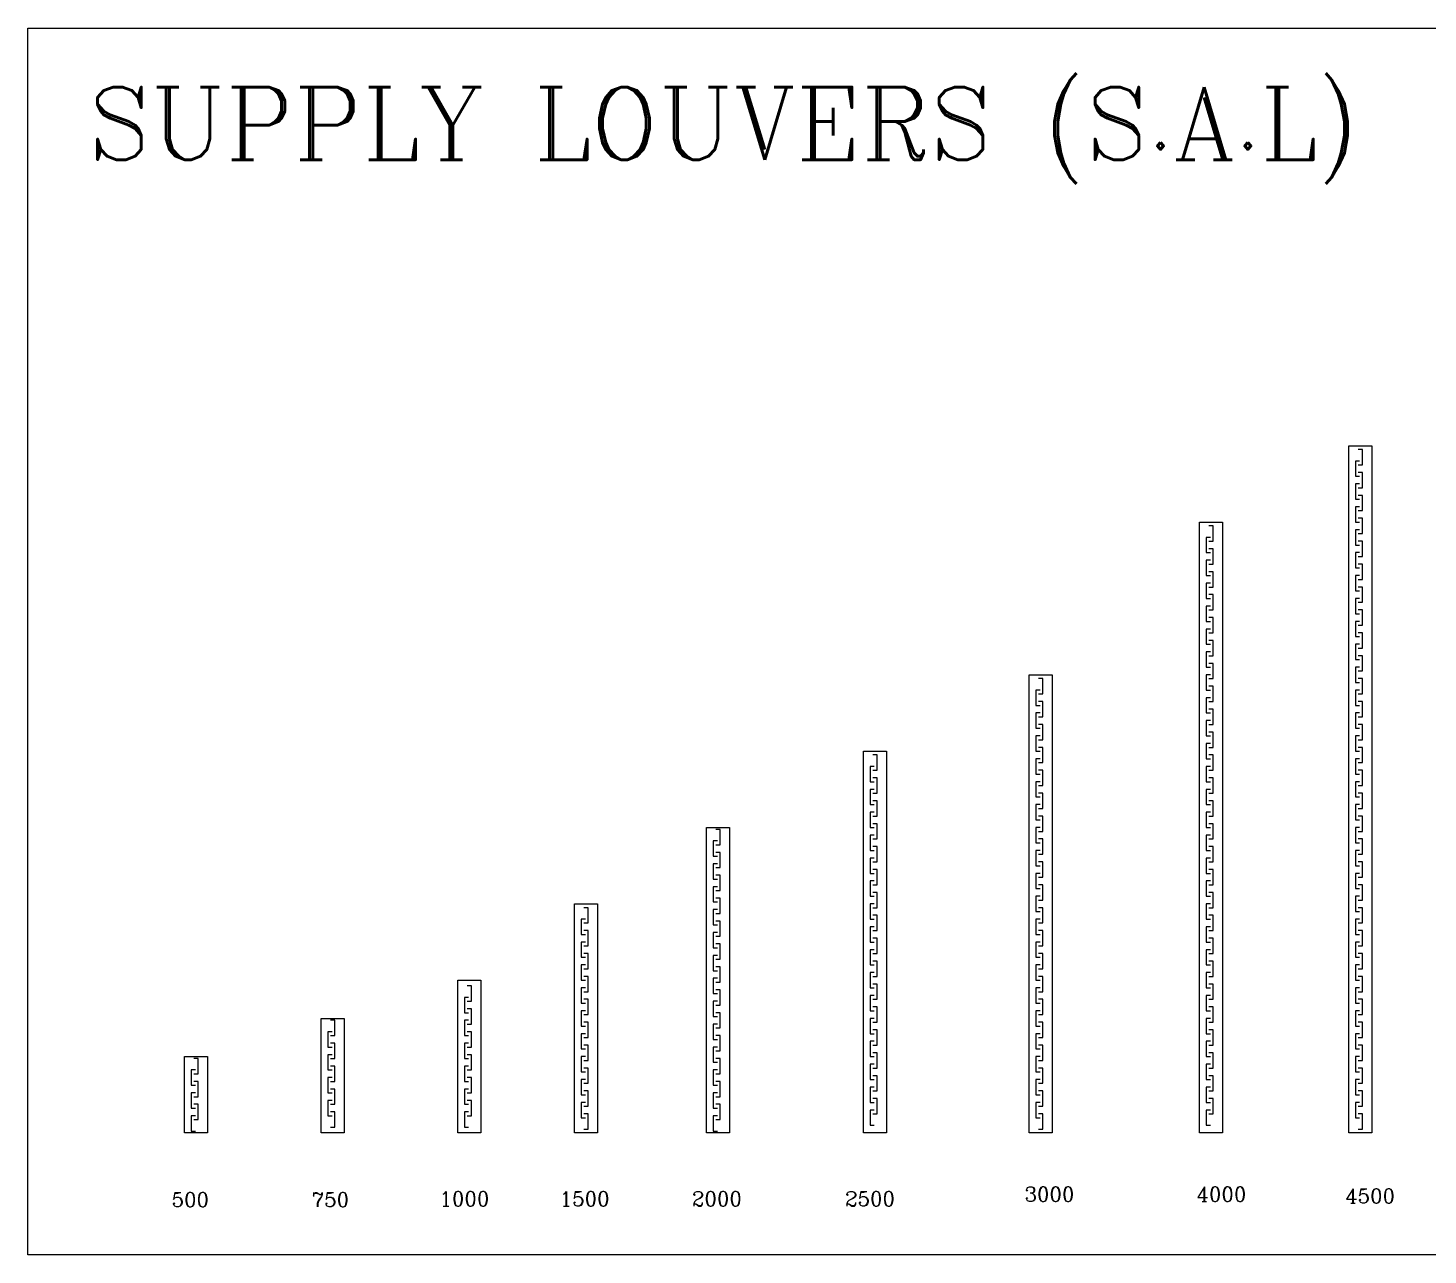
# Model space of a CAD drawing. Extents: x 462150 to 608263, y 35809 to 85242.
# Drawn here: x 494080 to 503248, y 76705 to 84740 of the extents above; entities that cross this region are included whole.
import ezdxf

# ---------------------------------------------------------------- set-up
doc = ezdxf.new("R2010")
doc.units = 0
doc.header["$LTSCALE"] = 500
doc.header["$MEASUREMENT"] = 0
for name, color, linetype in [('AC-GRILL', 2, 'Continuous'), ('AC-LOUVER', 2, 'Continuous'), ('PL-W-TEXT', 7, 'Continuous')]:
    doc.layers.add(name, color=color, linetype=linetype)
doc.styles.add('FF-LOOP', font='romanc.shx', dxfattribs={"height": 2})

# ---------------------------------------------------------------- blocks, each defined once
blk = doc.blocks.new('SL-500')
at = {"layer": 'AC-GRILL'}
for points in [[(-240.6, 150, 0, 45, 0), (-141.3, 150, 0, 0, 0), (-37, 150, 0, 0, 0)], [(-240.6, -150, 0, 45, 0), (-141.3, -150, 0, 0, 0), (-37, -150, 0, 0, 0)]]:
    blk.add_lwpolyline(points, format="xyseb", dxfattribs=at)
at = {"layer": 'AC-LOUVER'}
blk.add_lwpolyline([(150, 250), (150, -250), (0, -250), (0, 250)], close=True, dxfattribs=at)
for points in [[(60.5, 137.5), (89.5, 137.5), (89.5, 237.5), (60.5, 237.5)], [(71.2, 162.5), (43.9, 162.5), (43.9, 62.5), (71.2, 62.5)], [(71.2, 12.5), (43.9, 12.5), (43.9, -87.5), (71.2, -87.5)], [(60.5, -12.5), (89.5, -12.5), (89.5, 87.5), (60.5, 87.5)], [(60.5, -162.5), (89.5, -162.5), (89.5, -62.5), (60.5, -62.5)], [(71.2, -137.5), (43.9, -137.5), (43.9, -237.5), (71.2, -237.5)]]:
    blk.add_lwpolyline(points, dxfattribs=at)
blk = doc.blocks.new('SL-750')
at = {"layer": 'AC-GRILL'}
for points in [[(-240.6, 275, 0, 45, 0), (-141.3, 275, 0, 0, 0), (-37, 275, 0, 0, 0)], [(-240.6, -275, 0, 45, 0), (-141.3, -275, 0, 0, 0), (-37, -275, 0, 0, 0)]]:
    blk.add_lwpolyline(points, format="xyseb", dxfattribs=at)
at = {"layer": 'AC-LOUVER'}
blk.add_lwpolyline([(150, 375), (150, -375), (0, -375), (0, 375)], close=True, dxfattribs=at)
for points in [[(71.2, 287.5), (43.9, 287.5), (43.9, 187.5), (71.2, 187.5)], [(60.5, 262.5), (89.5, 262.5), (89.5, 362.5), (60.5, 362.5)], [(60.5, 112.5), (89.5, 112.5), (89.5, 212.5), (60.5, 212.5)], [(71.2, 137.5), (43.9, 137.5), (43.9, 37.5), (71.2, 37.5)], [(60.5, -37.5), (89.5, -37.5), (89.5, 62.5), (60.5, 62.5)], [(71.2, -12.5), (43.9, -12.5), (43.9, -112.5), (71.2, -112.5)], [(71.2, -12.5), (43.9, -12.5), (43.9, -112.5), (71.2, -112.5)], [(60.5, -187.5), (89.5, -187.5), (89.5, -87.5), (60.5, -87.5)], [(71.2, -162.5), (43.9, -162.5), (43.9, -262.5), (71.2, -262.5)], [(60.5, -337.5), (89.5, -337.5), (89.5, -237.5), (60.5, -237.5)]]:
    blk.add_lwpolyline(points, dxfattribs=at)
blk = doc.blocks.new('SL-1000')
at = {"layer": 'AC-GRILL'}
for points in [[(-240.6, 400, 0, 45, 0), (-141.3, 400, 0, 0, 0), (-37, 400, 0, 0, 0)], [(-240.6, 0, 0, 45, 0), (-141.3, 0, 0, 0, 0), (-37, 0, 0, 0, 0)], [(-240.6, -400, 0, 45, 0), (-141.3, -400, 0, 0, 0), (-37, -400, 0, 0, 0)]]:
    blk.add_lwpolyline(points, format="xyseb", dxfattribs=at)
at = {"layer": 'AC-LOUVER'}
blk.add_lwpolyline([(150, 500), (150, -500), (0, -500), (0, 500)], close=True, dxfattribs=at)
for points in [[(60.5, 362.5), (89.5, 362.5), (89.5, 462.5), (60.5, 462.5)], [(71.2, 387.5), (43.9, 387.5), (43.9, 287.5), (71.2, 287.5)], [(60.5, 212.5), (89.5, 212.5), (89.5, 312.5), (60.5, 312.5)], [(71.2, 237.5), (43.9, 237.5), (43.9, 137.5), (71.2, 137.5)], [(60.5, 62.5), (89.5, 62.5), (89.5, 162.5), (60.5, 162.5)], [(71.2, 87.5), (43.9, 87.5), (43.9, -12.5), (71.2, -12.5)], [(71.2, 87.5), (43.9, 87.5), (43.9, -12.5), (71.2, -12.5)], [(60.5, -87.5), (89.5, -87.5), (89.5, 12.5), (60.5, 12.5)], [(71.2, -62.5), (43.9, -62.5), (43.9, -162.5), (71.2, -162.5)], [(60.5, -237.5), (89.5, -237.5), (89.5, -137.5), (60.5, -137.5)], [(71.2, -212.5), (43.9, -212.5), (43.9, -312.5), (71.2, -312.5)], [(71.2, -212.5), (43.9, -212.5), (43.9, -312.5), (71.2, -312.5)], [(71.2, -362.5), (43.9, -362.5), (43.9, -462.5), (71.2, -462.5)], [(60.5, -387.5), (89.5, -387.5), (89.5, -287.5), (60.5, -287.5)]]:
    blk.add_lwpolyline(points, dxfattribs=at)
blk = doc.blocks.new('SL-1500')
at = {"layer": 'AC-GRILL'}
for points in [[(-240.6, 600, 0, 45, 0), (-141.3, 600, 0, 0, 0), (-37, 600, 0, 0, 0)], [(-240.6, 200, 0, 45, 0), (-141.3, 200, 0, 0, 0), (-37, 200, 0, 0, 0)], [(-240.6, -200, 0, 45, 0), (-141.3, -200, 0, 0, 0), (-37, -200, 0, 0, 0)], [(-240.6, -600, 0, 45, 0), (-141.3, -600, 0, 0, 0), (-37, -600, 0, 0, 0)]]:
    blk.add_lwpolyline(points, format="xyseb", dxfattribs=at)
at = {"layer": 'AC-LOUVER'}
blk.add_lwpolyline([(150, 750), (150, -750), (0, -750), (0, 750)], close=True, dxfattribs=at)
for points in [[(71.2, 650), (43.9, 650), (43.9, 550), (71.2, 550)], [(60.5, 625), (89.5, 625), (89.5, 725), (60.5, 725)], [(60.5, 475), (89.5, 475), (89.5, 575), (60.5, 575)], [(71.2, 500), (43.9, 500), (43.9, 400), (71.2, 400)], [(60.5, 325), (89.5, 325), (89.5, 425), (60.5, 425)], [(71.2, 350), (43.9, 350), (43.9, 250), (71.2, 250)], [(71.2, 350), (43.9, 350), (43.9, 250), (71.2, 250)], [(71.2, 200), (43.9, 200), (43.9, 100), (71.2, 100)], [(60.5, 175), (89.5, 175), (89.5, 275), (60.5, 275)], [(60.5, 25), (89.5, 25), (89.5, 125), (60.5, 125)], [(71.2, 50), (43.9, 50), (43.9, -50), (71.2, -50)], [(71.2, 50), (43.9, 50), (43.9, -50), (71.2, -50)], [(60.5, -125), (89.5, -125), (89.5, -25), (60.5, -25)], [(71.2, -100), (43.9, -100), (43.9, -200), (71.2, -200)], [(60.5, -275), (89.5, -275), (89.5, -175), (60.5, -175)], [(71.2, -250), (43.9, -250), (43.9, -350), (71.2, -350)], [(60.5, -425), (89.5, -425), (89.5, -325), (60.5, -325)], [(71.2, -400), (43.9, -400), (43.9, -500), (71.2, -500)], [(71.2, -400), (43.9, -400), (43.9, -500), (71.2, -500)], [(71.2, -550), (43.9, -550), (43.9, -650), (71.2, -650)], [(60.5, -575), (89.5, -575), (89.5, -475), (60.5, -475)], [(60.5, -725), (89.5, -725), (89.5, -625), (60.5, -625)]]:
    blk.add_lwpolyline(points, dxfattribs=at)
blk = doc.blocks.new('SL-2000')
at = {"layer": 'AC-GRILL'}
for points in [[(-240.6, 800, 0, 45, 0), (-141.3, 800, 0, 0, 0), (-37, 800, 0, 0, 0)], [(-240.6, 400, 0, 45, 0), (-141.3, 400, 0, 0, 0), (-37, 400, 0, 0, 0)], [(-240.6, 0, 0, 45, 0), (-141.3, 0, 0, 0, 0), (-37, 0, 0, 0, 0)], [(-240.6, -400, 0, 45, 0), (-141.3, -400, 0, 0, 0), (-37, -400, 0, 0, 0)], [(-240.6, -800, 0, 45, 0), (-141.3, -800, 0, 0, 0), (-37, -800, 0, 0, 0)]]:
    blk.add_lwpolyline(points, format="xyseb", dxfattribs=at)
at = {"layer": 'AC-LOUVER'}
blk.add_lwpolyline([(150, 1000), (150, -1000), (0, -1000), (0, 1000)], close=True, dxfattribs=at)
for points in [[(60.5, 887.5), (89.5, 887.5), (89.5, 987.5), (60.5, 987.5)], [(71.2, 912.5), (43.9, 912.5), (43.9, 812.5), (71.2, 812.5)], [(60.5, 737.5), (89.5, 737.5), (89.5, 837.5), (60.5, 837.5)], [(71.2, 762.5), (43.9, 762.5), (43.9, 662.5), (71.2, 662.5)], [(60.5, 587.5), (89.5, 587.5), (89.5, 687.5), (60.5, 687.5)], [(71.2, 612.5), (43.9, 612.5), (43.9, 512.5), (71.2, 512.5)], [(71.2, 612.5), (43.9, 612.5), (43.9, 512.5), (71.2, 512.5)], [(71.2, 462.5), (43.9, 462.5), (43.9, 362.5), (71.2, 362.5)], [(60.5, 437.5), (89.5, 437.5), (89.5, 537.5), (60.5, 537.5)], [(60.5, 287.5), (89.5, 287.5), (89.5, 387.5), (60.5, 387.5)], [(71.2, 312.5), (43.9, 312.5), (43.9, 212.5), (71.2, 212.5)], [(71.2, 312.5), (43.9, 312.5), (43.9, 212.5), (71.2, 212.5)], [(60.5, 137.5), (89.5, 137.5), (89.5, 237.5), (60.5, 237.5)], [(71.2, 162.5), (43.9, 162.5), (43.9, 62.5), (71.2, 62.5)], [(71.2, 12.5), (43.9, 12.5), (43.9, -87.5), (71.2, -87.5)], [(60.5, -12.5), (89.5, -12.5), (89.5, 87.5), (60.5, 87.5)], [(60.5, -162.5), (89.5, -162.5), (89.5, -62.5), (60.5, -62.5)], [(71.2, -137.5), (43.9, -137.5), (43.9, -237.5), (71.2, -237.5)], [(71.2, -137.5), (43.9, -137.5), (43.9, -237.5), (71.2, -237.5)], [(60.5, -312.5), (89.5, -312.5), (89.5, -212.5), (60.5, -212.5)], [(71.2, -287.5), (43.9, -287.5), (43.9, -387.5), (71.2, -387.5)], [(60.5, -462.5), (89.5, -462.5), (89.5, -362.5), (60.5, -362.5)], [(71.2, -437.5), (43.9, -437.5), (43.9, -537.5), (71.2, -537.5)], [(60.5, -612.5), (89.5, -612.5), (89.5, -512.5), (60.5, -512.5)], [(71.2, -587.5), (43.9, -587.5), (43.9, -687.5), (71.2, -687.5)], [(71.2, -587.5), (43.9, -587.5), (43.9, -687.5), (71.2, -687.5)], [(60.5, -762.5), (89.5, -762.5), (89.5, -662.5), (60.5, -662.5)], [(71.2, -737.5), (43.9, -737.5), (43.9, -837.5), (71.2, -837.5)], [(60.5, -912.5), (89.5, -912.5), (89.5, -812.5), (60.5, -812.5)], [(71.2, -887.5), (43.9, -887.5), (43.9, -987.5), (71.2, -987.5)]]:
    blk.add_lwpolyline(points, dxfattribs=at)
blk = doc.blocks.new('SL-2500')
at = {"layer": 'AC-GRILL'}
for points in [[(-240.6, 1000, 0, 45, 0), (-141.3, 1000, 0, 0, 0), (-37, 1000, 0, 0, 0)], [(-240.6, 600, 0, 45, 0), (-141.3, 600, 0, 0, 0), (-37, 600, 0, 0, 0)], [(-240.6, 200, 0, 45, 0), (-141.3, 200, 0, 0, 0), (-37, 200, 0, 0, 0)], [(-240.6, -200, 0, 45, 0), (-141.3, -200, 0, 0, 0), (-37, -200, 0, 0, 0)], [(-240.6, -600, 0, 45, 0), (-141.3, -600, 0, 0, 0), (-37, -600, 0, 0, 0)], [(-240.6, -1000, 0, 45, 0), (-141.3, -1000, 0, 0, 0), (-37, -1000, 0, 0, 0)]]:
    blk.add_lwpolyline(points, format="xyseb", dxfattribs=at)
at = {"layer": 'AC-LOUVER'}
blk.add_lwpolyline([(150, 1250), (150, -1250), (0, -1250), (0, 1250)], close=True, dxfattribs=at)
for points in [[(60.5, 1125), (89.5, 1125), (89.5, 1225), (60.5, 1225)], [(71.2, 1150), (43.9, 1150), (43.9, 1050), (71.2, 1050)], [(60.5, 975), (89.5, 975), (89.5, 1075), (60.5, 1075)], [(71.2, 1000), (43.9, 1000), (43.9, 900), (71.2, 900)], [(60.5, 825), (89.5, 825), (89.5, 925), (60.5, 925)], [(71.2, 850), (43.9, 850), (43.9, 750), (71.2, 750)], [(71.2, 850), (43.9, 850), (43.9, 750), (71.2, 750)], [(60.5, 675), (89.5, 675), (89.5, 775), (60.5, 775)], [(71.2, 700), (43.9, 700), (43.9, 600), (71.2, 600)], [(60.5, 525), (89.5, 525), (89.5, 625), (60.5, 625)], [(71.2, 550), (43.9, 550), (43.9, 450), (71.2, 450)], [(71.2, 550), (43.9, 550), (43.9, 450), (71.2, 450)], [(60.5, 375), (89.5, 375), (89.5, 475), (60.5, 475)], [(71.2, 400), (43.9, 400), (43.9, 300), (71.2, 300)], [(60.5, 225), (89.5, 225), (89.5, 325), (60.5, 325)], [(71.2, 250), (43.9, 250), (43.9, 150), (71.2, 150)], [(71.2, 100), (43.9, 100), (43.9, 0), (71.2, 0)], [(71.2, 100), (43.9, 100), (43.9, 0), (71.2, 0)], [(60.5, 75), (89.5, 75), (89.5, 175), (60.5, 175)], [(60.5, -75), (89.5, -75), (89.5, 25), (60.5, 25)], [(71.2, -50), (43.9, -50), (43.9, -150), (71.2, -150)], [(60.5, -225), (89.5, -225), (89.5, -125), (60.5, -125)], [(71.2, -200), (43.9, -200), (43.9, -300), (71.2, -300)], [(60.5, -375), (89.5, -375), (89.5, -275), (60.5, -275)], [(71.2, -350), (43.9, -350), (43.9, -450), (71.2, -450)], [(71.2, -350), (43.9, -350), (43.9, -450), (71.2, -450)], [(60.5, -525), (89.5, -525), (89.5, -425), (60.5, -425)], [(71.2, -500), (43.9, -500), (43.9, -600), (71.2, -600)], [(60.5, -675), (89.5, -675), (89.5, -575), (60.5, -575)], [(71.2, -650), (43.9, -650), (43.9, -750), (71.2, -750)], [(60.5, -825), (89.5, -825), (89.5, -725), (60.5, -725)], [(71.2, -800), (43.9, -800), (43.9, -900), (71.2, -900)], [(71.2, -800), (43.9, -800), (43.9, -900), (71.2, -900)], [(60.5, -975), (89.5, -975), (89.5, -875), (60.5, -875)], [(71.2, -950), (43.9, -950), (43.9, -1050), (71.2, -1050)], [(71.2, -1100), (43.9, -1100), (43.9, -1200), (71.2, -1200)], [(60.5, -1125), (89.5, -1125), (89.5, -1025), (60.5, -1025)]]:
    blk.add_lwpolyline(points, dxfattribs=at)
blk = doc.blocks.new('SL-3000')
at = {"layer": 'AC-GRILL'}
for points in [[(-240.6, 1200, 0, 45, 0), (-141.3, 1200, 0, 0, 0), (-37, 1200, 0, 0, 0)], [(-240.6, 800, 0, 45, 0), (-141.3, 800, 0, 0, 0), (-37, 800, 0, 0, 0)], [(-240.6, 400, 0, 45, 0), (-141.3, 400, 0, 0, 0), (-37, 400, 0, 0, 0)], [(-240.6, 0, 0, 45, 0), (-141.3, 0, 0, 0, 0), (-37, 0, 0, 0, 0)], [(-240.6, -400, 0, 45, 0), (-141.3, -400, 0, 0, 0), (-37, -400, 0, 0, 0)], [(-240.6, -800, 0, 45, 0), (-141.3, -800, 0, 0, 0), (-37, -800, 0, 0, 0)], [(-240.6, -1200, 0, 45, 0), (-141.3, -1200, 0, 0, 0), (-37, -1200, 0, 0, 0)]]:
    blk.add_lwpolyline(points, format="xyseb", dxfattribs=at)
at = {"layer": 'AC-LOUVER'}
blk.add_lwpolyline([(150, 1500), (150, -1500), (0, -1500), (0, 1500)], close=True, dxfattribs=at)
for points in [[(60.5, 1375), (89.5, 1375), (89.5, 1475), (60.5, 1475)], [(71.2, 1400), (43.9, 1400), (43.9, 1300), (71.2, 1300)], [(60.5, 1225), (89.5, 1225), (89.5, 1325), (60.5, 1325)], [(71.2, 1250), (43.9, 1250), (43.9, 1150), (71.2, 1150)], [(60.5, 1075), (89.5, 1075), (89.5, 1175), (60.5, 1175)], [(71.2, 1100), (43.9, 1100), (43.9, 1000), (71.2, 1000)], [(71.2, 1100), (43.9, 1100), (43.9, 1000), (71.2, 1000)], [(60.5, 925), (89.5, 925), (89.5, 1025), (60.5, 1025)], [(71.2, 950), (43.9, 950), (43.9, 850), (71.2, 850)], [(60.5, 775), (89.5, 775), (89.5, 875), (60.5, 875)], [(71.2, 800), (43.9, 800), (43.9, 700), (71.2, 700)], [(71.2, 800), (43.9, 800), (43.9, 700), (71.2, 700)], [(71.2, 650), (43.9, 650), (43.9, 550), (71.2, 550)], [(60.5, 625), (89.5, 625), (89.5, 725), (60.5, 725)], [(60.5, 475), (89.5, 475), (89.5, 575), (60.5, 575)], [(71.2, 500), (43.9, 500), (43.9, 400), (71.2, 400)], [(60.5, 325), (89.5, 325), (89.5, 425), (60.5, 425)], [(71.2, 350), (43.9, 350), (43.9, 250), (71.2, 250)], [(71.2, 350), (43.9, 350), (43.9, 250), (71.2, 250)], [(71.2, 200), (43.9, 200), (43.9, 100), (71.2, 100)], [(60.5, 175), (89.5, 175), (89.5, 275), (60.5, 275)], [(60.5, 25), (89.5, 25), (89.5, 125), (60.5, 125)], [(71.2, 50), (43.9, 50), (43.9, -50), (71.2, -50)], [(60.5, -125), (89.5, -125), (89.5, -25), (60.5, -25)], [(71.2, -100), (43.9, -100), (43.9, -200), (71.2, -200)], [(71.2, -100), (43.9, -100), (43.9, -200), (71.2, -200)], [(60.5, -275), (89.5, -275), (89.5, -175), (60.5, -175)], [(71.2, -250), (43.9, -250), (43.9, -350), (71.2, -350)], [(60.5, -425), (89.5, -425), (89.5, -325), (60.5, -325)], [(71.2, -400), (43.9, -400), (43.9, -500), (71.2, -500)], [(71.2, -550), (43.9, -550), (43.9, -650), (71.2, -650)], [(71.2, -550), (43.9, -550), (43.9, -650), (71.2, -650)], [(60.5, -575), (89.5, -575), (89.5, -475), (60.5, -475)], [(60.5, -725), (89.5, -725), (89.5, -625), (60.5, -625)], [(71.2, -700), (43.9, -700), (43.9, -800), (71.2, -800)], [(60.5, -875), (89.5, -875), (89.5, -775), (60.5, -775)], [(71.2, -850), (43.9, -850), (43.9, -950), (71.2, -950)], [(71.2, -1000), (43.9, -1000), (43.9, -1100), (71.2, -1100)], [(60.5, -1025), (89.5, -1025), (89.5, -925), (60.5, -925)], [(60.5, -1175), (89.5, -1175), (89.5, -1075), (60.5, -1075)], [(71.2, -1150), (43.9, -1150), (43.9, -1250), (71.2, -1250)], [(71.2, -1150), (43.9, -1150), (43.9, -1250), (71.2, -1250)], [(60.5, -1325), (89.5, -1325), (89.5, -1225), (60.5, -1225)], [(71.2, -1300), (43.9, -1300), (43.9, -1400), (71.2, -1400)], [(60.5, -1475), (89.5, -1475), (89.5, -1375), (60.5, -1375)]]:
    blk.add_lwpolyline(points, dxfattribs=at)
blk = doc.blocks.new('SL-4000')
at = {"layer": 'AC-GRILL'}
for points in [[(-240.6, 1800, 0, 45, 0), (-141.3, 1800, 0, 0, 0), (-37, 1800, 0, 0, 0)], [(-240.6, 1400, 0, 45, 0), (-141.3, 1400, 0, 0, 0), (-37, 1400, 0, 0, 0)], [(-240.6, 1000, 0, 45, 0), (-141.3, 1000, 0, 0, 0), (-37, 1000, 0, 0, 0)], [(-240.6, 600, 0, 45, 0), (-141.3, 600, 0, 0, 0), (-37, 600, 0, 0, 0)], [(-240.6, 200, 0, 45, 0), (-141.3, 200, 0, 0, 0), (-37, 200, 0, 0, 0)], [(-240.6, -200, 0, 45, 0), (-141.3, -200, 0, 0, 0), (-37, -200, 0, 0, 0)], [(-240.6, -600, 0, 45, 0), (-141.3, -600, 0, 0, 0), (-37, -600, 0, 0, 0)], [(-240.6, -1000, 0, 45, 0), (-141.3, -1000, 0, 0, 0), (-37, -1000, 0, 0, 0)], [(-240.6, -1400, 0, 45, 0), (-141.3, -1400, 0, 0, 0), (-37, -1400, 0, 0, 0)], [(-240.6, -1800, 0, 45, 0), (-141.3, -1800, 0, 0, 0), (-37, -1800, 0, 0, 0)]]:
    blk.add_lwpolyline(points, format="xyseb", dxfattribs=at)
at = {"layer": 'AC-LOUVER'}
blk.add_lwpolyline([(150, 2000), (150, -2000), (0, -2000), (0, 2000)], close=True, dxfattribs=at)
for points in [[(60.5, 1875), (89.5, 1875), (89.5, 1975), (60.5, 1975)], [(71.2, 1900), (43.9, 1900), (43.9, 1800), (71.2, 1800)], [(71.2, 1750), (43.9, 1750), (43.9, 1650), (71.2, 1650)], [(60.5, 1725), (89.5, 1725), (89.5, 1825), (60.5, 1825)], [(60.5, 1575), (89.5, 1575), (89.5, 1675), (60.5, 1675)], [(71.2, 1600), (43.9, 1600), (43.9, 1500), (71.2, 1500)], [(71.2, 1600), (43.9, 1600), (43.9, 1500), (71.2, 1500)], [(60.5, 1425), (89.5, 1425), (89.5, 1525), (60.5, 1525)], [(71.2, 1450), (43.9, 1450), (43.9, 1350), (71.2, 1350)], [(71.2, 1300), (43.9, 1300), (43.9, 1200), (71.2, 1200)], [(71.2, 1300), (43.9, 1300), (43.9, 1200), (71.2, 1200)], [(60.5, 1275), (89.5, 1275), (89.5, 1375), (60.5, 1375)], [(60.5, 1125), (89.5, 1125), (89.5, 1225), (60.5, 1225)], [(71.2, 1150), (43.9, 1150), (43.9, 1050), (71.2, 1050)], [(60.5, 975), (89.5, 975), (89.5, 1075), (60.5, 1075)], [(71.2, 1000), (43.9, 1000), (43.9, 900), (71.2, 900)], [(60.5, 825), (89.5, 825), (89.5, 925), (60.5, 925)], [(71.2, 850), (43.9, 850), (43.9, 750), (71.2, 750)], [(71.2, 850), (43.9, 850), (43.9, 750), (71.2, 750)], [(60.5, 675), (89.5, 675), (89.5, 775), (60.5, 775)], [(71.2, 700), (43.9, 700), (43.9, 600), (71.2, 600)], [(60.5, 525), (89.5, 525), (89.5, 625), (60.5, 625)], [(71.2, 550), (43.9, 550), (43.9, 450), (71.2, 450)], [(60.5, 375), (89.5, 375), (89.5, 475), (60.5, 475)], [(71.2, 400), (43.9, 400), (43.9, 300), (71.2, 300)], [(71.2, 400), (43.9, 400), (43.9, 300), (71.2, 300)], [(60.5, 225), (89.5, 225), (89.5, 325), (60.5, 325)], [(71.2, 250), (43.9, 250), (43.9, 150), (71.2, 150)], [(71.2, 100), (43.9, 100), (43.9, 0), (71.2, 0)], [(60.5, 75), (89.5, 75), (89.5, 175), (60.5, 175)], [(60.5, -75), (89.5, -75), (89.5, 25), (60.5, 25)], [(71.2, -50), (43.9, -50), (43.9, -150), (71.2, -150)], [(71.2, -50), (43.9, -50), (43.9, -150), (71.2, -150)], [(60.5, -225), (89.5, -225), (89.5, -125), (60.5, -125)], [(71.2, -200), (43.9, -200), (43.9, -300), (71.2, -300)], [(60.5, -375), (89.5, -375), (89.5, -275), (60.5, -275)], [(71.2, -350), (43.9, -350), (43.9, -450), (71.2, -450)], [(60.5, -525), (89.5, -525), (89.5, -425), (60.5, -425)], [(71.2, -500), (43.9, -500), (43.9, -600), (71.2, -600)], [(60.5, -675), (89.5, -675), (89.5, -575), (60.5, -575)], [(71.2, -650), (43.9, -650), (43.9, -750), (71.2, -750)], [(71.2, -650), (43.9, -650), (43.9, -750), (71.2, -750)], [(60.5, -825), (89.5, -825), (89.5, -725), (60.5, -725)], [(71.2, -800), (43.9, -800), (43.9, -900), (71.2, -900)], [(60.5, -975), (89.5, -975), (89.5, -875), (60.5, -875)], [(71.2, -950), (43.9, -950), (43.9, -1050), (71.2, -1050)], [(71.2, -950), (43.9, -950), (43.9, -1050), (71.2, -1050)], [(71.2, -1100), (43.9, -1100), (43.9, -1200), (71.2, -1200)], [(60.5, -1125), (89.5, -1125), (89.5, -1025), (60.5, -1025)], [(60.5, -1275), (89.5, -1275), (89.5, -1175), (60.5, -1175)], [(71.2, -1250), (43.9, -1250), (43.9, -1350), (71.2, -1350)], [(60.5, -1425), (89.5, -1425), (89.5, -1325), (60.5, -1325)], [(71.2, -1400), (43.9, -1400), (43.9, -1500), (71.2, -1500)], [(71.2, -1550), (43.9, -1550), (43.9, -1650), (71.2, -1650)], [(71.2, -1550), (43.9, -1550), (43.9, -1650), (71.2, -1650)], [(60.5, -1575), (89.5, -1575), (89.5, -1475), (60.5, -1475)], [(60.5, -1725), (89.5, -1725), (89.5, -1625), (60.5, -1625)], [(71.2, -1700), (43.9, -1700), (43.9, -1800), (71.2, -1800)], [(60.5, -1875), (89.5, -1875), (89.5, -1775), (60.5, -1775)], [(71.2, -1850), (43.9, -1850), (43.9, -1950), (71.2, -1950)]]:
    blk.add_lwpolyline(points, dxfattribs=at)
blk = doc.blocks.new('SL-4500')
at = {"layer": 'AC-GRILL'}
for points in [[(-240.6, 2000, 0, 45, 0), (-141.3, 2000, 0, 0, 0), (-37, 2000, 0, 0, 0)], [(-240.6, 1600, 0, 45, 0), (-141.3, 1600, 0, 0, 0), (-37, 1600, 0, 0, 0)], [(-240.6, 1200, 0, 45, 0), (-141.3, 1200, 0, 0, 0), (-37, 1200, 0, 0, 0)], [(-240.6, 800, 0, 45, 0), (-141.3, 800, 0, 0, 0), (-37, 800, 0, 0, 0)], [(-240.6, 400, 0, 45, 0), (-141.3, 400, 0, 0, 0), (-37, 400, 0, 0, 0)], [(-240.6, 0, 0, 45, 0), (-141.3, 0, 0, 0, 0), (-37, 0, 0, 0, 0)], [(-240.6, -400, 0, 45, 0), (-141.3, -400, 0, 0, 0), (-37, -400, 0, 0, 0)], [(-240.6, -800, 0, 45, 0), (-141.3, -800, 0, 0, 0), (-37, -800, 0, 0, 0)], [(-240.6, -1200, 0, 45, 0), (-141.3, -1200, 0, 0, 0), (-37, -1200, 0, 0, 0)], [(-240.6, -1600, 0, 45, 0), (-141.3, -1600, 0, 0, 0), (-37, -1600, 0, 0, 0)], [(-240.6, -2000, 0, 45, 0), (-141.3, -2000, 0, 0, 0), (-37, -2000, 0, 0, 0)]]:
    blk.add_lwpolyline(points, format="xyseb", dxfattribs=at)
at = {"layer": 'AC-LOUVER'}
blk.add_lwpolyline([(150, 2250), (150, -2250), (0, -2250), (0, 2250)], close=True, dxfattribs=at)
for points in [[(60.5, 2125), (89.5, 2125), (89.5, 2225), (60.5, 2225)], [(71.2, 2150), (43.9, 2150), (43.9, 2050), (71.2, 2050)], [(60.5, 1975), (89.5, 1975), (89.5, 2075), (60.5, 2075)], [(71.2, 2000), (43.9, 2000), (43.9, 1900), (71.2, 1900)], [(71.2, 1850), (43.9, 1850), (43.9, 1750), (71.2, 1750)], [(71.2, 1850), (43.9, 1850), (43.9, 1750), (71.2, 1750)], [(60.5, 1825), (89.5, 1825), (89.5, 1925), (60.5, 1925)], [(60.5, 1675), (89.5, 1675), (89.5, 1775), (60.5, 1775)], [(71.2, 1700), (43.9, 1700), (43.9, 1600), (71.2, 1600)], [(60.5, 1525), (89.5, 1525), (89.5, 1625), (60.5, 1625)], [(71.2, 1550), (43.9, 1550), (43.9, 1450), (71.2, 1450)], [(71.2, 1550), (43.9, 1550), (43.9, 1450), (71.2, 1450)], [(60.5, 1375), (89.5, 1375), (89.5, 1475), (60.5, 1475)], [(71.2, 1400), (43.9, 1400), (43.9, 1300), (71.2, 1300)], [(60.5, 1225), (89.5, 1225), (89.5, 1325), (60.5, 1325)], [(71.2, 1250), (43.9, 1250), (43.9, 1150), (71.2, 1150)], [(60.5, 1075), (89.5, 1075), (89.5, 1175), (60.5, 1175)], [(71.2, 1100), (43.9, 1100), (43.9, 1000), (71.2, 1000)], [(71.2, 1100), (43.9, 1100), (43.9, 1000), (71.2, 1000)], [(60.5, 925), (89.5, 925), (89.5, 1025), (60.5, 1025)], [(71.2, 950), (43.9, 950), (43.9, 850), (71.2, 850)], [(60.5, 775), (89.5, 775), (89.5, 875), (60.5, 875)], [(71.2, 800), (43.9, 800), (43.9, 700), (71.2, 700)], [(71.2, 650), (43.9, 650), (43.9, 550), (71.2, 550)], [(71.2, 650), (43.9, 650), (43.9, 550), (71.2, 550)], [(60.5, 625), (89.5, 625), (89.5, 725), (60.5, 725)], [(60.5, 475), (89.5, 475), (89.5, 575), (60.5, 575)], [(71.2, 500), (43.9, 500), (43.9, 400), (71.2, 400)], [(60.5, 325), (89.5, 325), (89.5, 425), (60.5, 425)], [(71.2, 350), (43.9, 350), (43.9, 250), (71.2, 250)], [(71.2, 200), (43.9, 200), (43.9, 100), (71.2, 100)], [(71.2, 200), (43.9, 200), (43.9, 100), (71.2, 100)], [(60.5, 175), (89.5, 175), (89.5, 275), (60.5, 275)], [(60.5, 25), (89.5, 25), (89.5, 125), (60.5, 125)], [(71.2, 50), (43.9, 50), (43.9, -50), (71.2, -50)], [(60.5, -125), (89.5, -125), (89.5, -25), (60.5, -25)], [(71.2, -100), (43.9, -100), (43.9, -200), (71.2, -200)], [(60.5, -275), (89.5, -275), (89.5, -175), (60.5, -175)], [(71.2, -250), (43.9, -250), (43.9, -350), (71.2, -350)], [(60.5, -425), (89.5, -425), (89.5, -325), (60.5, -325)], [(71.2, -400), (43.9, -400), (43.9, -500), (71.2, -500)], [(71.2, -400), (43.9, -400), (43.9, -500), (71.2, -500)], [(71.2, -550), (43.9, -550), (43.9, -650), (71.2, -650)], [(60.5, -575), (89.5, -575), (89.5, -475), (60.5, -475)], [(60.5, -725), (89.5, -725), (89.5, -625), (60.5, -625)], [(71.2, -700), (43.9, -700), (43.9, -800), (71.2, -800)], [(71.2, -700), (43.9, -700), (43.9, -800), (71.2, -800)], [(60.5, -875), (89.5, -875), (89.5, -775), (60.5, -775)], [(71.2, -850), (43.9, -850), (43.9, -950), (71.2, -950)], [(71.2, -1000), (43.9, -1000), (43.9, -1100), (71.2, -1100)], [(60.5, -1025), (89.5, -1025), (89.5, -925), (60.5, -925)], [(60.5, -1175), (89.5, -1175), (89.5, -1075), (60.5, -1075)], [(71.2, -1150), (43.9, -1150), (43.9, -1250), (71.2, -1250)], [(60.5, -1325), (89.5, -1325), (89.5, -1225), (60.5, -1225)], [(71.2, -1300), (43.9, -1300), (43.9, -1400), (71.2, -1400)], [(71.2, -1300), (43.9, -1300), (43.9, -1400), (71.2, -1400)], [(60.5, -1475), (89.5, -1475), (89.5, -1375), (60.5, -1375)], [(71.2, -1450), (43.9, -1450), (43.9, -1550), (71.2, -1550)], [(60.5, -1625), (89.5, -1625), (89.5, -1525), (60.5, -1525)], [(71.2, -1600), (43.9, -1600), (43.9, -1700), (71.2, -1700)], [(60.5, -1775), (89.5, -1775), (89.5, -1675), (60.5, -1675)], [(71.2, -1750), (43.9, -1750), (43.9, -1850), (71.2, -1850)], [(71.2, -1750), (43.9, -1750), (43.9, -1850), (71.2, -1850)], [(60.5, -1925), (89.5, -1925), (89.5, -1825), (60.5, -1825)], [(71.2, -1900), (43.9, -1900), (43.9, -2000), (71.2, -2000)], [(60.5, -2075), (89.5, -2075), (89.5, -1975), (60.5, -1975)], [(71.2, -2050), (43.9, -2050), (43.9, -2150), (71.2, -2150)], [(60.5, -2225), (89.5, -2225), (89.5, -2125), (60.5, -2125)]]:
    blk.add_lwpolyline(points, dxfattribs=at)

msp = doc.modelspace()

# ---------------------------------------------------------------- linework, layer by layer
msp.add_lwpolyline([(494080.3, 84740.3), (504783, 84740.3), (504783, 76705.4), (494080.3, 76705.4)], close=True)

# ---------------------------------------------------------------- block references
at = {"layer": 'AC-LOUVER'}
for name, p in [('SL-4500', (502729.7, 79754.7)), ('SL-4000', (501752.5, 79504.7)), ('SL-3000', (500636.8, 79004.7)), ('SL-2500', (499551.3, 78754.7)), ('SL-2000', (498524.3, 78504.7)), ('SL-1500', (497659.9, 78254.7)), ('SL-1000', (496894.7, 78004.7)), ('SL-750', (496000.1, 77879.7)), ('SL-500', (495105.5, 77754.7))]:
    msp.add_blockref(name, p, dxfattribs=at)

# ---------------------------------------------------------------- texts
at = {"layer": 'PL-W-TEXT', "style": 'FF-LOOP'}
for s, height, p in [('SUPPLY LOUVERS (S.A.L)', 476.28, (494475.2, 83877.7, 0)), ('500', 95.26, (495020.5, 77019.9)), ('750', 95.26, (495938.1, 77019.9)), ('1000', 95.26, (496774.7, 77025.9)), ('1500', 95.26, (497562.3, 77025.9)), ('2000', 95.26, (498428.4, 77025.9)), ('2500', 95.26, (499431.1, 77025.9)), ('3000', 95.26, (500606.1, 77055.7)), ('4000', 95.26, (501732, 77055.7)), ('4500', 95.26, (502705.7, 77043.8))]:
    msp.add_text(s, height=height, dxfattribs=at).set_placement(p)

doc.saveas('drawing.dxf')
